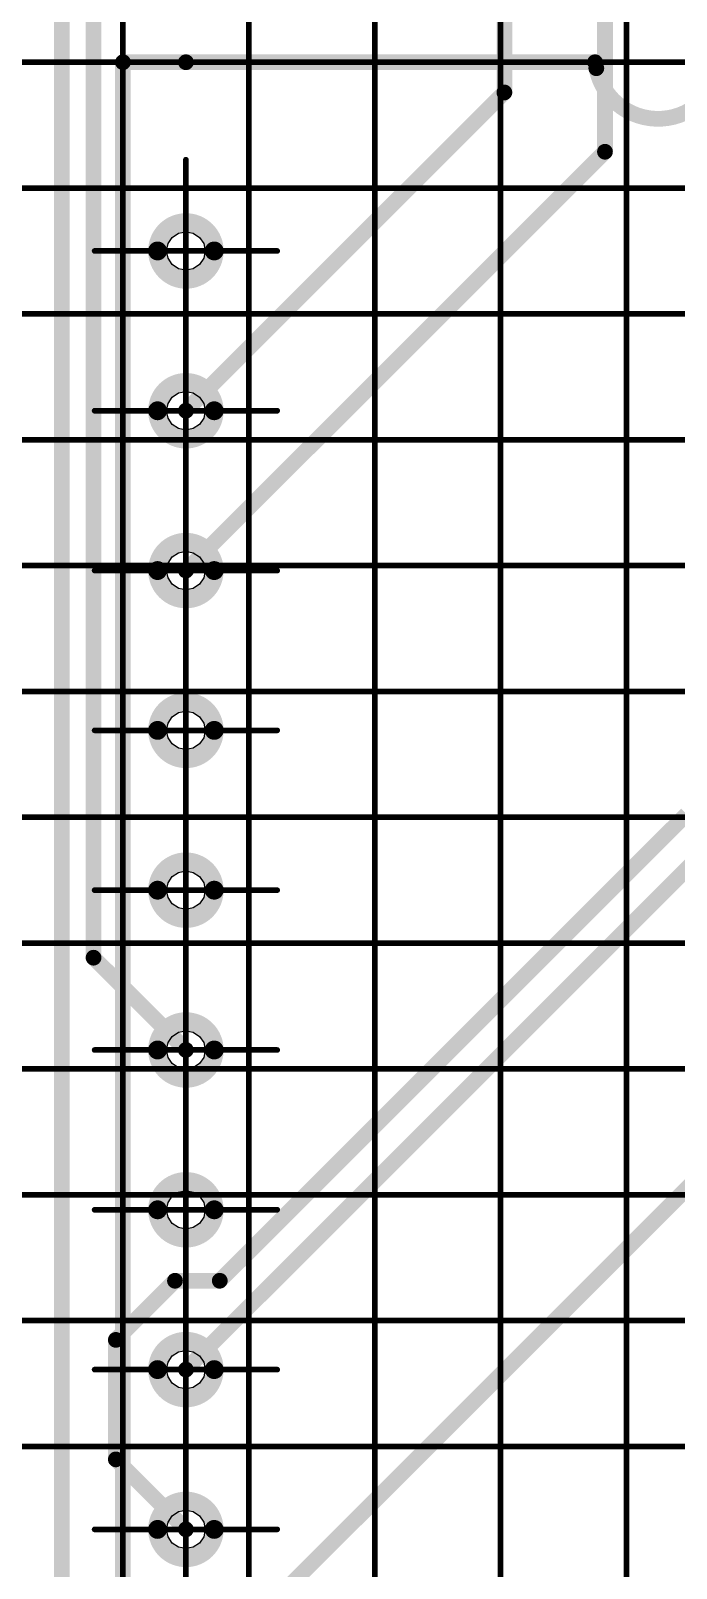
# Model space of a CAD drawing. Header units: millimetres. Extents: x 0 to 841, y 0 to 2540.
# Drawn here: x 170.07 to 190.58, y 2275.13 to 2324 of the extents above; entities that cross this region are included whole.
import ezdxf

# ---------------------------------------------------------------- set-up
doc = ezdxf.new("R2010")
doc.units = ezdxf.units.MM
for name, color, linetype in [('Mechanical11', 56, 'Continuous'), ('Mechanical12', 56, 'Continuous'), ('Mechanical7', 56, 'Continuous'), ('Mechanical9', 56, 'Continuous')]:
    doc.layers.add(name, color=color, linetype=linetype)

# ---------------------------------------------------------------- blocks, each defined once
blk = doc.blocks.new('BOASVIEW______T___O_______2_1_33_1_B_1')
at = {"layer": 'Mechanical12', "const_width": 0.5}
for points in [[(100, 72), (102, 72)], [(100, 4), (100, 72)], [(102, 72), (115, 72)]]:
    blk.add_lwpolyline(points, dxfattribs=at)
at = {"layer": 'Mechanical12'}
for points, const_width in [([(99.875, 72, 1), (100.125, 72, 1)], 0.25), ([(99.875, 72, 1), (100.125, 72, 1)], 0.25), ([(101.875, 72, 1), (102.125, 72, 1)], 0.25), ([(101.875, 72, 1), (102.125, 72, 1)], 0.25), ([(114.875, 72, 1), (115.125, 72, 1)], 0.25), ([(114.914, 71.808, 1), (115.164, 71.808, 1)], 0.25), ([(102.9, 66, 1), (101.1, 66, 1)], 0.6), ([(100.95, 66, 1), (101.25, 66, 1)], 0.3), ([(102.75, 66, 1), (103.05, 66, 1)], 0.3), ([(102.9, 60.92, 1), (101.1, 60.92, 1)], 0.6), ([(100.95, 60.92, 1), (101.25, 60.92, 1)], 0.3), ([(102.75, 60.92, 1), (103.05, 60.92, 1)], 0.3), ([(102.9, 55.84, 1), (101.1, 55.84, 1)], 0.6), ([(100.95, 55.84, 1), (101.25, 55.84, 1)], 0.3), ([(102.75, 55.84, 1), (103.05, 55.84, 1)], 0.3), ([(102.9, 50.76, 1), (101.1, 50.76, 1)], 0.6), ([(100.95, 50.76, 1), (101.25, 50.76, 1)], 0.3), ([(102.75, 50.76, 1), (103.05, 50.76, 1)], 0.3), ([(102.9, 45.68, 1), (101.1, 45.68, 1)], 0.6), ([(100.95, 45.68, 1), (101.25, 45.68, 1)], 0.3), ([(102.75, 45.68, 1), (103.05, 45.68, 1)], 0.3), ([(102.9, 40.6, 1), (101.1, 40.6, 1)], 0.6), ([(100.95, 40.6, 1), (101.25, 40.6, 1)], 0.3), ([(102.75, 40.6, 1), (103.05, 40.6, 1)], 0.3), ([(102.9, 35.52, 1), (101.1, 35.52, 1)], 0.6), ([(100.95, 35.52, 1), (101.25, 35.52, 1)], 0.3), ([(102.75, 35.52, 1), (103.05, 35.52, 1)], 0.3), ([(102.9, 30.44, 1), (101.1, 30.44, 1)], 0.6), ([(100.95, 30.44, 1), (101.25, 30.44, 1)], 0.3), ([(102.75, 30.44, 1), (103.05, 30.44, 1)], 0.3), ([(102.9, 25.36, 1), (101.1, 25.36, 1)], 0.6), ([(100.95, 25.36, 1), (101.25, 25.36, 1)], 0.3), ([(102.75, 25.36, 1), (103.05, 25.36, 1)], 0.3)]:
    blk.add_lwpolyline(points, format="xyb", close=True, dxfattribs=dict(at, const_width=const_width))
at = {"layer": 'Mechanical12', "const_width": 0.5}
blk.add_lwpolyline([(118.968, 71.842, -0.827164), (115.039, 71.808)], format="xyb", dxfattribs=at)
at = {"layer": 'Mechanical7', "const_width": 0.18}
for points in [[(102, 63.1), (102, 68.9)], [(99.1, 66), (104.9, 66)], [(102, 58.02), (102, 63.82)], [(99.1, 60.92), (104.9, 60.92)], [(102, 52.94), (102, 58.74)], [(99.1, 55.84), (104.9, 55.84)], [(102, 47.86), (102, 53.66)], [(99.1, 50.76), (104.9, 50.76)], [(102, 42.78), (102, 48.58)], [(99.1, 45.68), (104.9, 45.68)], [(102, 37.7), (102, 43.5)], [(99.1, 40.6), (104.9, 40.6)], [(102, 32.62), (102, 38.42)], [(99.1, 35.52), (104.9, 35.52)], [(102, 27.54), (102, 33.34)], [(99.1, 30.44), (104.9, 30.44)], [(102, 22.46), (102, 28.26)], [(99.1, 25.36), (104.9, 25.36)]]:
    blk.add_lwpolyline(points, dxfattribs=at)
at = {"layer": 'Mechanical7', "const_width": 0.09}
for points in [[(101.955, 68.9, 1), (102.045, 68.9, 1)], [(99.055, 66, 1), (99.145, 66, 1)], [(104.855, 66, 1), (104.945, 66, 1)], [(101.955, 63.82, 1), (102.045, 63.82, 1)], [(101.955, 63.1, 1), (102.045, 63.1, 1)], [(99.055, 60.92, 1), (99.145, 60.92, 1)], [(104.855, 60.92, 1), (104.945, 60.92, 1)], [(101.955, 58.74, 1), (102.045, 58.74, 1)], [(101.955, 58.02, 1), (102.045, 58.02, 1)], [(99.055, 55.84, 1), (99.145, 55.84, 1)], [(104.855, 55.84, 1), (104.945, 55.84, 1)], [(101.955, 53.66, 1), (102.045, 53.66, 1)], [(101.955, 52.94, 1), (102.045, 52.94, 1)], [(99.055, 50.76, 1), (99.145, 50.76, 1)], [(104.855, 50.76, 1), (104.945, 50.76, 1)], [(101.955, 48.58, 1), (102.045, 48.58, 1)], [(101.955, 47.86, 1), (102.045, 47.86, 1)], [(99.055, 45.68, 1), (99.145, 45.68, 1)], [(104.855, 45.68, 1), (104.945, 45.68, 1)], [(101.955, 43.5, 1), (102.045, 43.5, 1)], [(101.955, 42.78, 1), (102.045, 42.78, 1)], [(99.055, 40.6, 1), (99.145, 40.6, 1)], [(104.855, 40.6, 1), (104.945, 40.6, 1)], [(101.955, 38.42, 1), (102.045, 38.42, 1)], [(101.955, 37.7, 1), (102.045, 37.7, 1)], [(99.055, 35.52, 1), (99.145, 35.52, 1)], [(104.855, 35.52, 1), (104.945, 35.52, 1)], [(101.955, 33.34, 1), (102.045, 33.34, 1)], [(101.955, 32.62, 1), (102.045, 32.62, 1)], [(99.055, 30.44, 1), (99.145, 30.44, 1)], [(104.855, 30.44, 1), (104.945, 30.44, 1)], [(101.955, 28.26, 1), (102.045, 28.26, 1)], [(101.955, 27.54, 1), (102.045, 27.54, 1)], [(99.055, 25.36, 1), (99.145, 25.36, 1)], [(104.855, 25.36, 1), (104.945, 25.36, 1)]]:
    blk.add_lwpolyline(points, format="xyb", close=True, dxfattribs=at)
blk = doc.blocks.new('BOASVIEW______T___L_____2_1_1_1_B_4')
at = {"layer": 'Mechanical11'}
for p, q in [((102, 66), (102, 66.612)), ((102, 66.612), (102.234, 66.565)), ((102.234, 66.565), (102.433, 66.433)), ((102, 66), (102.612, 66)), ((102, 65.388), (102, 66)), ((102.612, 66), (102, 66)), ((102.433, 66.433), (102.565, 66.234)), ((102.565, 66.234), (102.612, 66)), ((102.612, 66), (102.565, 65.766)), ((102.433, 65.567), (102.234, 65.435)), ((102.565, 65.766), (102.433, 65.567)), ((102.234, 65.435), (102, 65.388)), ((102, 60.92), (102, 61.532)), ((102, 61.532), (102.234, 61.485)), ((102.234, 61.485), (102.433, 61.353)), ((102.433, 61.353), (102.565, 61.154)), ((102.565, 61.154), (102.612, 60.92)), ((102, 60.92), (102.612, 60.92)), ((102, 60.308), (102, 60.92)), ((102.612, 60.92), (102, 60.92)), ((102.565, 60.686), (102.433, 60.487)), ((102.612, 60.92), (102.565, 60.686)), ((102.234, 60.355), (102, 60.308)), ((102.433, 60.487), (102.234, 60.355)), ((102, 55.84), (102, 56.452)), ((102, 56.452), (102.234, 56.405)), ((102.234, 56.405), (102.433, 56.273)), ((102.433, 56.273), (102.565, 56.074)), ((102, 55.84), (102.612, 55.84)), ((102, 55.228), (102, 55.84)), ((102.612, 55.84), (102, 55.84)), ((102.565, 56.074), (102.612, 55.84)), ((102.612, 55.84), (102.565, 55.606)), ((102.234, 55.275), (102, 55.228)), ((102.433, 55.407), (102.234, 55.275)), ((102.565, 55.606), (102.433, 55.407)), ((102, 50.76), (102, 51.372)), ((102, 51.372), (102.234, 51.325)), ((102.234, 51.325), (102.433, 51.193)), ((102.433, 51.193), (102.565, 50.994)), ((102.565, 50.994), (102.612, 50.76)), ((102, 50.76), (102.612, 50.76)), ((102, 50.148), (102, 50.76)), ((102.612, 50.76), (102, 50.76)), ((102.565, 50.526), (102.433, 50.327)), ((102.612, 50.76), (102.565, 50.526)), ((102.234, 50.195), (102, 50.148)), ((102.433, 50.327), (102.234, 50.195)), ((102, 45.68), (102, 46.292)), ((102, 46.292), (102.234, 46.245)), ((102.234, 46.245), (102.433, 46.113)), ((102.433, 46.113), (102.565, 45.914)), ((102, 45.68), (102.612, 45.68)), ((102, 45.068), (102, 45.68)), ((102.612, 45.68), (102, 45.68)), ((102.565, 45.914), (102.612, 45.68)), ((102.612, 45.68), (102.565, 45.446)), ((102.234, 45.115), (102, 45.068)), ((102.433, 45.247), (102.234, 45.115)), ((102.565, 45.446), (102.433, 45.247)), ((102, 40.6), (102, 41.212)), ((102, 41.212), (102.234, 41.165)), ((102.234, 41.165), (102.433, 41.033)), ((102, 40.6), (102.612, 40.6)), ((102, 39.988), (102, 40.6)), ((102.612, 40.6), (102, 40.6)), ((102.433, 41.033), (102.565, 40.834)), ((102.565, 40.834), (102.612, 40.6)), ((102.612, 40.6), (102.565, 40.366)), ((102.433, 40.167), (102.234, 40.035)), ((102.565, 40.366), (102.433, 40.167)), ((102.234, 40.035), (102, 39.988)), ((102, 35.52), (102, 36.132)), ((102, 36.132), (102.234, 36.085)), ((102.234, 36.085), (102.433, 35.953)), ((102.433, 35.953), (102.565, 35.754)), ((102.565, 35.754), (102.612, 35.52)), ((102, 35.52), (102.612, 35.52)), ((102, 34.908), (102, 35.52)), ((102.612, 35.52), (102, 35.52)), ((102.565, 35.286), (102.433, 35.087)), ((102.612, 35.52), (102.565, 35.286)), ((102.234, 34.955), (102, 34.908)), ((102.433, 35.087), (102.234, 34.955)), ((102, 30.44), (102, 31.052)), ((102, 31.052), (102.234, 31.005)), ((102.234, 31.005), (102.433, 30.873)), ((102.433, 30.873), (102.565, 30.674)), ((102, 30.44), (102.612, 30.44)), ((102, 29.828), (102, 30.44)), ((102.612, 30.44), (102, 30.44)), ((102.565, 30.674), (102.612, 30.44)), ((102.612, 30.44), (102.565, 30.206)), ((102.234, 29.875), (102, 29.828)), ((102.433, 30.007), (102.234, 29.875)), ((102.565, 30.206), (102.433, 30.007)), ((102, 25.36), (102, 25.972)), ((102, 25.972), (102.234, 25.925)), ((102.234, 25.925), (102.433, 25.793)), ((102.433, 25.793), (102.565, 25.594)), ((102.565, 25.594), (102.612, 25.36)), ((102, 25.36), (102.612, 25.36)), ((102, 24.748), (102, 25.36)), ((102.612, 25.36), (102, 25.36)), ((102.433, 24.927), (102.234, 24.795)), ((102.565, 25.126), (102.433, 24.927)), ((102.612, 25.36), (102.565, 25.126)), ((102.234, 24.795), (102, 24.748))]:
    blk.add_line(p, q, dxfattribs=at)
at = {"layer": 'Mechanical12'}
for p, q in [((101.567, 66.433), (101.766, 66.565)), ((101.766, 66.565), (102, 66.612)), ((102, 66.612), (102, 66)), ((101.388, 66), (101.435, 66.234)), ((101.388, 66), (102, 66)), ((101.435, 65.766), (101.388, 66)), ((102, 66), (101.388, 66)), ((101.435, 66.234), (101.567, 66.433)), ((102, 66), (102, 65.388)), ((101.567, 65.567), (101.435, 65.766)), ((101.766, 65.435), (101.567, 65.567)), ((102, 65.388), (101.766, 65.435)), ((101.388, 60.92), (101.435, 61.154)), ((101.435, 61.154), (101.567, 61.353)), ((101.567, 61.353), (101.766, 61.485)), ((101.766, 61.485), (102, 61.532)), ((102, 61.532), (102, 60.92)), ((101.388, 60.92), (102, 60.92)), ((101.435, 60.686), (101.388, 60.92)), ((102, 60.92), (101.388, 60.92)), ((101.567, 60.487), (101.435, 60.686)), ((102, 60.92), (102, 60.308)), ((101.766, 60.355), (101.567, 60.487)), ((102, 60.308), (101.766, 60.355)), ((101.435, 56.074), (101.567, 56.273)), ((101.567, 56.273), (101.766, 56.405)), ((101.766, 56.405), (102, 56.452)), ((102, 56.452), (102, 55.84)), ((101.388, 55.84), (101.435, 56.074)), ((101.388, 55.84), (102, 55.84)), ((101.435, 55.606), (101.388, 55.84)), ((102, 55.84), (101.388, 55.84)), ((102, 55.84), (102, 55.228)), ((101.567, 55.407), (101.435, 55.606)), ((101.766, 55.275), (101.567, 55.407)), ((102, 55.228), (101.766, 55.275)), ((101.567, 51.193), (101.766, 51.325)), ((101.766, 51.325), (102, 51.372)), ((102, 51.372), (102, 50.76)), ((101.388, 50.76), (101.435, 50.994)), ((101.435, 50.994), (101.567, 51.193)), ((101.388, 50.76), (102, 50.76)), ((101.435, 50.526), (101.388, 50.76)), ((102, 50.76), (101.388, 50.76)), ((101.567, 50.327), (101.435, 50.526)), ((102, 50.76), (102, 50.148)), ((101.766, 50.195), (101.567, 50.327)), ((102, 50.148), (101.766, 50.195)), ((101.435, 45.914), (101.567, 46.113)), ((101.567, 46.113), (101.766, 46.245)), ((101.766, 46.245), (102, 46.292)), ((102, 46.292), (102, 45.68)), ((101.388, 45.68), (101.435, 45.914)), ((101.388, 45.68), (102, 45.68)), ((101.435, 45.446), (101.388, 45.68)), ((102, 45.68), (101.388, 45.68)), ((102, 45.68), (102, 45.068)), ((101.567, 45.247), (101.435, 45.446)), ((101.766, 45.115), (101.567, 45.247)), ((102, 45.068), (101.766, 45.115)), ((101.567, 41.033), (101.766, 41.165)), ((101.766, 41.165), (102, 41.212)), ((102, 41.212), (102, 40.6)), ((101.388, 40.6), (101.435, 40.834)), ((101.388, 40.6), (102, 40.6)), ((101.435, 40.366), (101.388, 40.6)), ((102, 40.6), (101.388, 40.6)), ((101.435, 40.834), (101.567, 41.033)), ((102, 40.6), (102, 39.988)), ((101.567, 40.167), (101.435, 40.366)), ((101.766, 40.035), (101.567, 40.167)), ((102, 39.988), (101.766, 40.035)), ((101.388, 35.52), (101.435, 35.754)), ((101.435, 35.754), (101.567, 35.953)), ((101.567, 35.953), (101.766, 36.085)), ((101.766, 36.085), (102, 36.132)), ((102, 36.132), (102, 35.52)), ((101.388, 35.52), (102, 35.52)), ((101.435, 35.286), (101.388, 35.52)), ((102, 35.52), (101.388, 35.52)), ((101.567, 35.087), (101.435, 35.286)), ((102, 35.52), (102, 34.908)), ((101.766, 34.955), (101.567, 35.087)), ((102, 34.908), (101.766, 34.955)), ((101.435, 30.674), (101.567, 30.873)), ((101.567, 30.873), (101.766, 31.005)), ((101.766, 31.005), (102, 31.052)), ((102, 31.052), (102, 30.44)), ((101.388, 30.44), (101.435, 30.674)), ((101.388, 30.44), (102, 30.44)), ((101.435, 30.206), (101.388, 30.44)), ((102, 30.44), (101.388, 30.44)), ((102, 30.44), (102, 29.828)), ((101.567, 30.007), (101.435, 30.206)), ((101.766, 29.875), (101.567, 30.007)), ((102, 29.828), (101.766, 29.875)), ((101.567, 25.793), (101.766, 25.925)), ((101.766, 25.925), (102, 25.972)), ((102, 25.972), (102, 25.36)), ((101.388, 25.36), (101.435, 25.594)), ((101.435, 25.594), (101.567, 25.793)), ((101.388, 25.36), (102, 25.36)), ((101.435, 25.126), (101.388, 25.36)), ((102, 25.36), (101.388, 25.36)), ((101.567, 24.927), (101.435, 25.126)), ((101.766, 24.795), (101.567, 24.927)), ((102, 25.36), (102, 24.748)), ((102, 24.748), (101.766, 24.795))]:
    blk.add_line(p, q, dxfattribs=at)
at = {"layer": 'Mechanical12', "const_width": 0.5}
for points in [[(115.314, 69.154), (115.314, 122.074)], [(99.066, 43.534), (99.066, 97.694)], [(98.058, 19.813), (98.058, 86.795)], [(112.118, 71.038), (112.118, 80.66)], [(102, 60.92), (112.118, 71.038)], [(102, 55.84), (115.314, 69.154)], [(103.076, 33.264), (117.909, 48.097)], [(102, 30.44), (118.934, 47.374)], [(99.066, 43.534), (102, 40.6)], [(102, 20.28), (119.942, 38.222)], [(99.774, 31.384), (101.653, 33.264)], [(101.653, 33.264), (103.076, 33.264)], [(99.774, 27.586), (99.774, 31.384)], [(99.774, 27.586), (102, 25.36)]]:
    blk.add_lwpolyline(points, dxfattribs=at)
at = {"layer": 'Mechanical12'}
for points, const_width in [([(111.993, 71.038, 1), (112.243, 71.038, 1)], 0.25), ([(111.993, 71.038, 1), (112.243, 71.038, 1)], 0.25), ([(115.189, 69.154, 1), (115.439, 69.154, 1)], 0.25), ([(115.189, 69.154, 1), (115.439, 69.154, 1)], 0.25), ([(102.9, 66, 1), (101.1, 66, 1)], 0.6), ([(100.95, 66, 1), (101.25, 66, 1)], 0.3), ([(102.75, 66, 1), (103.05, 66, 1)], 0.3), ([(102.9, 60.92, 1), (101.1, 60.92, 1)], 0.6), ([(100.95, 60.92, 1), (101.25, 60.92, 1)], 0.3), ([(101.875, 60.92, 1), (102.125, 60.92, 1)], 0.25), ([(102.75, 60.92, 1), (103.05, 60.92, 1)], 0.3), ([(102.9, 55.84, 1), (101.1, 55.84, 1)], 0.6), ([(100.95, 55.84, 1), (101.25, 55.84, 1)], 0.3), ([(101.875, 55.84, 1), (102.125, 55.84, 1)], 0.25), ([(102.75, 55.84, 1), (103.05, 55.84, 1)], 0.3), ([(102.9, 50.76, 1), (101.1, 50.76, 1)], 0.6), ([(100.95, 50.76, 1), (101.25, 50.76, 1)], 0.3), ([(102.75, 50.76, 1), (103.05, 50.76, 1)], 0.3), ([(102.9, 45.68, 1), (101.1, 45.68, 1)], 0.6), ([(100.95, 45.68, 1), (101.25, 45.68, 1)], 0.3), ([(102.75, 45.68, 1), (103.05, 45.68, 1)], 0.3), ([(98.941, 43.534, 1), (99.191, 43.534, 1)], 0.25), ([(98.941, 43.534, 1), (99.191, 43.534, 1)], 0.25), ([(102.9, 40.6, 1), (101.1, 40.6, 1)], 0.6), ([(100.95, 40.6, 1), (101.25, 40.6, 1)], 0.3), ([(101.875, 40.6, 1), (102.125, 40.6, 1)], 0.25), ([(102.75, 40.6, 1), (103.05, 40.6, 1)], 0.3), ([(102.9, 35.52, 1), (101.1, 35.52, 1)], 0.6), ([(100.95, 35.52, 1), (101.25, 35.52, 1)], 0.3), ([(102.75, 35.52, 1), (103.05, 35.52, 1)], 0.3), ([(101.528, 33.264, 1), (101.778, 33.264, 1)], 0.25), ([(101.528, 33.264, 1), (101.778, 33.264, 1)], 0.25), ([(102.951, 33.264, 1), (103.201, 33.264, 1)], 0.25), ([(102.951, 33.264, 1), (103.201, 33.264, 1)], 0.25), ([(99.649, 31.384, 1), (99.899, 31.384, 1)], 0.25), ([(99.649, 31.384, 1), (99.899, 31.384, 1)], 0.25), ([(102.9, 30.44, 1), (101.1, 30.44, 1)], 0.6), ([(100.95, 30.44, 1), (101.25, 30.44, 1)], 0.3), ([(101.875, 30.44, 1), (102.125, 30.44, 1)], 0.25), ([(102.75, 30.44, 1), (103.05, 30.44, 1)], 0.3), ([(99.649, 27.586, 1), (99.899, 27.586, 1)], 0.25), ([(99.649, 27.586, 1), (99.899, 27.586, 1)], 0.25), ([(102.9, 25.36, 1), (101.1, 25.36, 1)], 0.6), ([(100.95, 25.36, 1), (101.25, 25.36, 1)], 0.3), ([(101.875, 25.36, 1), (102.125, 25.36, 1)], 0.25), ([(102.75, 25.36, 1), (103.05, 25.36, 1)], 0.3)]:
    blk.add_lwpolyline(points, format="xyb", close=True, dxfattribs=dict(at, const_width=const_width))
at = {"layer": 'Mechanical7', "const_width": 0.18}
for points in [[(102, 63.4), (102, 68.6)], [(99.4, 66), (104.6, 66)], [(102, 58.32), (102, 63.52)], [(99.4, 60.92), (104.6, 60.92)], [(102, 53.24), (102, 58.44)], [(99.4, 55.84), (104.6, 55.84)], [(102, 48.16), (102, 53.36)], [(99.4, 50.76), (104.6, 50.76)], [(102, 43.08), (102, 48.28)], [(99.4, 45.68), (104.6, 45.68)], [(102, 38), (102, 43.2)], [(99.4, 40.6), (104.6, 40.6)], [(102, 32.92), (102, 38.12)], [(99.4, 35.52), (104.6, 35.52)], [(102, 27.84), (102, 33.04)], [(99.4, 30.44), (104.6, 30.44)], [(102, 22.76), (102, 27.96)], [(99.4, 25.36), (104.6, 25.36)]]:
    blk.add_lwpolyline(points, dxfattribs=at)
at = {"layer": 'Mechanical7', "const_width": 0.09}
for points in [[(101.955, 68.6, 1), (102.045, 68.6, 1)], [(99.355, 66, 1), (99.445, 66, 1)], [(104.555, 66, 1), (104.645, 66, 1)], [(101.955, 63.52, 1), (102.045, 63.52, 1)], [(101.955, 63.4, 1), (102.045, 63.4, 1)], [(99.355, 60.92, 1), (99.445, 60.92, 1)], [(104.555, 60.92, 1), (104.645, 60.92, 1)], [(101.955, 58.44, 1), (102.045, 58.44, 1)], [(101.955, 58.32, 1), (102.045, 58.32, 1)], [(99.355, 55.84, 1), (99.445, 55.84, 1)], [(104.555, 55.84, 1), (104.645, 55.84, 1)], [(101.955, 53.36, 1), (102.045, 53.36, 1)], [(101.955, 53.24, 1), (102.045, 53.24, 1)], [(99.355, 50.76, 1), (99.445, 50.76, 1)], [(104.555, 50.76, 1), (104.645, 50.76, 1)], [(101.955, 48.28, 1), (102.045, 48.28, 1)], [(101.955, 48.16, 1), (102.045, 48.16, 1)], [(99.355, 45.68, 1), (99.445, 45.68, 1)], [(104.555, 45.68, 1), (104.645, 45.68, 1)], [(101.955, 43.2, 1), (102.045, 43.2, 1)], [(101.955, 43.08, 1), (102.045, 43.08, 1)], [(99.355, 40.6, 1), (99.445, 40.6, 1)], [(104.555, 40.6, 1), (104.645, 40.6, 1)], [(101.955, 38.12, 1), (102.045, 38.12, 1)], [(101.955, 38, 1), (102.045, 38, 1)], [(99.355, 35.52, 1), (99.445, 35.52, 1)], [(104.555, 35.52, 1), (104.645, 35.52, 1)], [(101.955, 33.04, 1), (102.045, 33.04, 1)], [(101.955, 32.92, 1), (102.045, 32.92, 1)], [(99.355, 30.44, 1), (99.445, 30.44, 1)], [(104.555, 30.44, 1), (104.645, 30.44, 1)], [(101.955, 27.96, 1), (102.045, 27.96, 1)], [(101.955, 27.84, 1), (102.045, 27.84, 1)], [(99.355, 25.36, 1), (99.445, 25.36, 1)], [(104.555, 25.36, 1), (104.645, 25.36, 1)]]:
    blk.add_lwpolyline(points, format="xyb", close=True, dxfattribs=at)
at = {"layer": 'Mechanical9', "const_width": 0.18}
for points in [[(100, 0), (100, 210)], [(104, 0), (104, 210)], [(108, 0), (108, 210)], [(112, 0), (112, 210)], [(116, 0), (116, 210)], [(0, 72), (320, 72)], [(0, 68), (320, 68)], [(0, 64), (320, 64)], [(0, 60), (320, 60)], [(0, 56), (320, 56)], [(0, 52), (320, 52)], [(0, 48), (320, 48)], [(0, 44), (320, 44)], [(0, 40), (320, 40)], [(0, 36), (320, 36)], [(0, 32), (320, 32)], [(0, 28), (320, 28)]]:
    blk.add_lwpolyline(points, dxfattribs=at)

msp = doc.modelspace()

# ---------------------------------------------------------------- block references
for name in ['BOASVIEW______T___L_____2_1_1_1_B_4', 'BOASVIEW______T___O_______2_1_33_1_B_1']:
    msp.add_blockref(name, (73, 2251))

doc.saveas('drawing.dxf')
